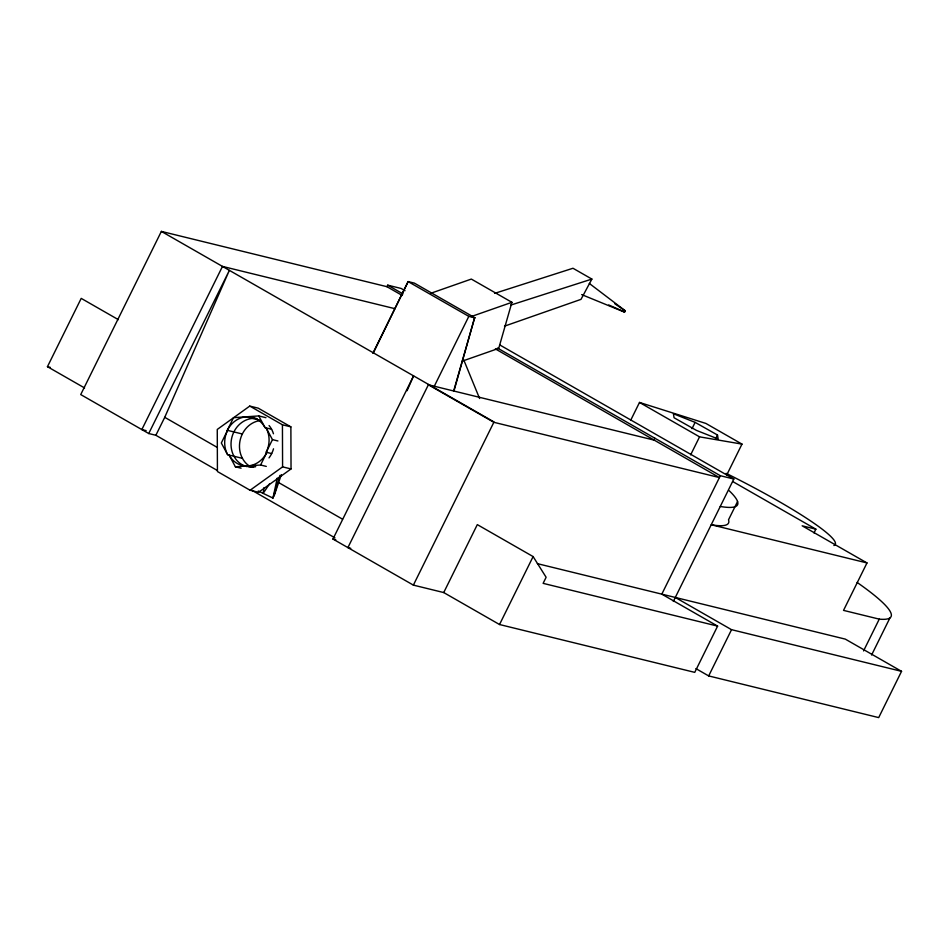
<?xml version="1.0" encoding="UTF-8"?>
<svg xmlns="http://www.w3.org/2000/svg" width="949" height="949" viewBox="0 0 949 949"><rect width="100%" height="100%" fill="white"/><g stroke="black" fill="none" stroke-linecap="round" stroke-linejoin="round"><path stroke-width="1.42" d="M264.012 487.644L263.17 493.385L269.54 483.848M258.27 491.024L272.956 498.095L275.091 490.941M272.956 498.095L277.25 478.106M454.025 389.719L474.654 317.654L414.345 283.11L408.141 281.592L372.957 353.064M430.775 293.288L471.333 279.077L511.914 302.316L498.723 348.366L462.365 361.106M453.871 391.344L474.654 317.654M273.644 496.707L279.896 475.402M274.332 495.319L281.319 474.642M148.732 433.527L155.861 435.271L164.735 417.323L229.373 270.358L148.732 433.527L80.724 394.57L161.366 231.402L386.943 286.693L402.222 295.447M407.062 390.715L413.586 375.875L332.945 539.044L413.373 585.118L443.729 592.556L499.53 624.525L694.751 672.366L717.61 626.115L661.809 594.145L720.338 475.71L733.826 479.02L673.339 601.417M84.591 387.963L47.45 366.682L81.211 298.377L118.352 319.659M242.339 434.001L227.285 430.312L233.525 417.69L258.745 415.923L265.945 417.69M266.218 452.246L272.458 439.624L266.123 427.904A24.544 21.59 -76.2 0 1 266.218 452.246L271.675 453.575M235.376 466.789L260.595 465.01L266.835 452.388A24.544 21.59 -76.2 0 1 229.136 455.081L235.376 466.789L241.093 468.189M386.943 286.693L387.702 285.163L401.178 288.472L405.033 290.679M373.206 353.265L408.141 281.592M428.545 384.452L347.903 547.609L350.774 548.32M434.168 386.48L468.818 316.373L475.034 317.891M413.373 585.118L494.014 421.949L161.366 231.402M443.729 592.556L477.311 524.619L533.113 556.577L546.126 577.277L543.125 583.35L717.61 626.115M499.53 624.525L533.113 556.577M630.611 420.443L639.496 402.447L705.926 423.456L741.988 444.108L726.744 474.963M654.869 438.213L653.944 440.075L428.367 384.784L493.848 422.293L719.425 477.572L495.378 348.9M691.999 428.675L695.119 422.376L717.491 435.01L718.168 439.007L696.459 430.395L674.075 417.762L673.41 413.752L695.119 422.376M690.658 454.844L699.555 436.848L741.988 444.108M715.617 438.794L717.491 435.01M737.563 501.511L728.512 519.803A217.463 25.374 26.3 0 1 711.216 524.761L866.983 562.935L843.531 610.385L879.26 619.139L863.554 650.919M708.678 675.925L731.537 629.673L901.55 671.334L878.691 717.598L708.678 675.925L695.902 668.606M814.005 532.958L815.879 529.174L732.711 481.534M871.597 655.012L889.925 617.929M494.619 293.383L572.982 268.259L591.879 279.077L581.002 299.362L504.488 326.159M608.724 304.949L623.054 311.296L623.79 309.932L614.715 303.656M581.678 294.593L624.537 312.15L625.272 310.786L622.959 309.599M249.765 406.077L217.262 429.446L217.428 471.523L250.085 490.242L258.531 492.306L291.035 468.936L290.88 426.86L258.211 408.153L249.765 406.077L282.434 424.796L290.88 426.86M250.085 490.242L282.588 466.872L291.035 468.936M471.356 316.527L511.914 302.316M510.716 305.103L591.879 279.077M394.903 308.674L222.481 266.408L141.84 429.577L146.146 430.632M815.879 529.174L802.154 525.805L866.983 562.935M47.45 366.682L50.333 367.393M246.088 416.801L259.729 420.146M227.369 430.336A24.544 21.59 -76.2 0 1 265.068 427.643L271.58 429.245M272.458 439.624L277.915 440.965M227.641 454.725A24.544 21.59 -76.2 0 1 227.546 430.383L221.319 442.993L227.641 454.725L242.434 458.343M260.595 465.01L266.289 466.41M247.95 465.888L252.873 467.098M537.371 563.647L845.298 639.116L901.55 671.334M332.945 539.044L335.792 539.744M625.272 310.786L589.317 283.443M623.054 311.296L624.537 312.15M639.496 402.447L699.555 436.848M408.521 281.829L468.818 316.373M500.076 345.116L733.826 479.02M387.702 285.163L402.981 293.917M497.442 348.034L720.338 475.71M675.297 597.455L731.537 629.673M164.735 417.323L217.179 447.37M278.579 482.543L342.542 519.186M155.861 435.271L217.262 470.443M251.805 490.23L334.95 537.858M258.745 415.923L265.068 427.643M463.824 360.098L479.589 398.509M282.434 424.796L282.588 466.872M726.175 473.349A131.709 15.362 26.3 0 1 833.898 545.533M857.137 582.449A220.002 25.67 26.3 0 1 879.26 619.139M729.117 490.669A217.463 25.374 26.3 0 1 720.267 506.469M269.077 425.532A24.544 21.59 -76.2 0 1 273.454 433.764M273.514 448.794A24.544 21.59 -76.2 0 1 269.018 457.892M255.72 466.683A24.544 21.59 -76.2 0 1 248.626 466.932M247.238 466.671A24.544 21.59 -76.2 0 1 231.568 438.735A24.544 21.59 -76.2 0 1 256.942 418.58M250.429 466.683A24.544 21.59 -76.2 0 1 240.014 440.811A24.544 21.59 -76.2 0 1 259.718 420.644"/></g></svg>
